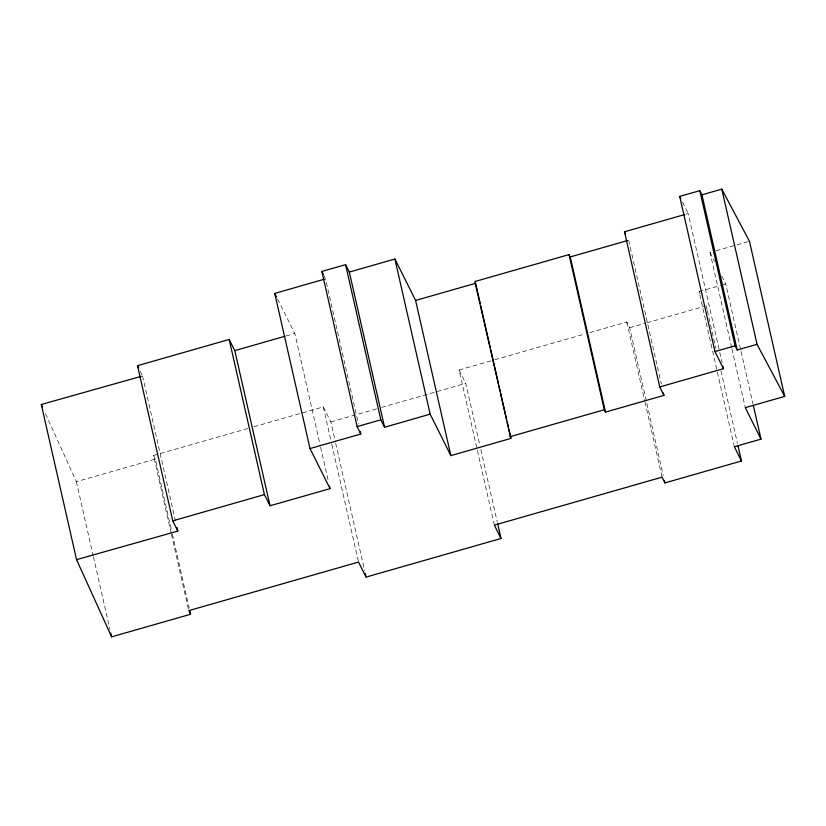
<?xml version="1.0" encoding="UTF-8"?>
<svg xmlns="http://www.w3.org/2000/svg" width="826" height="826" viewBox="0 0 826 826"><rect width="100%" height="100%" fill="white"/><g stroke="black" fill="none" stroke-linecap="round" stroke-linejoin="round"><path stroke-width="0.62" stroke-dasharray="4.13 3.1" d="M685.776 214.244L688.223 213.542L719.498 351.174M286.23 335.914L294.81 333.467L320.395 446.081M731.66 347.601L710.05 252.508L714.975 251.104M716.204 250.753L749.45 241.244M734.345 446.763L699.095 291.609L722.11 285.011M723.318 284.671L725.744 283.968L740.808 350.296M171.147 533.049L153.522 455.467L247.697 428.529M253.902 426.753L323.296 406.898L330.844 421.931L335.387 441.951M494.351 525.14L459.101 369.976L493.628 360.105M494.857 359.744L584.88 333.993M589.816 332.589L626.81 322.006L629.67 327.746L663.216 475.404M45.554 413.847L76.374 481.682L155.319 459.111L172.097 532.935M629.67 327.746L645.726 323.152M646.954 322.801L703.742 306.539M330.844 421.931L376.635 408.829M381.591 407.414L465.75 383.336L479.679 444.646M699.095 291.609L700.19 293.798M277.619 299.126L294.81 333.467M710.05 252.508L714.531 261.501M721.821 276.111L725.744 283.968M459.101 369.976L465.75 383.336M682.555 202.112L688.223 213.542M153.522 455.467L155.319 459.111M323.957 275.678L325.527 278.858L358.505 424.006M140.306 371.39L141.979 374.808M741.087 351.546L753.033 404.1M731.939 348.861L745.3 407.672M719.776 352.434L722.058 362.438M706.209 305.837L707.066 309.585M707.345 310.844L715.874 348.376M720.995 370.905L737.484 443.479M628.669 240.232L661.358 384.131M626.81 322.006L644.724 400.837M645.013 402.086L662.07 477.16M480.815 449.654L497.304 522.228M335.676 443.201L364.669 570.828M323.296 406.898L331.536 443.19M331.825 444.44L358.546 562.062M320.674 447.331L328.634 482.374M142.537 375.954L176.083 523.601M172.376 534.195L189.154 608.019M171.426 534.298L188.772 610.631M76.374 481.682L93.152 555.516M93.431 556.765L109.92 629.34"/><path stroke-width="1.24" d="M324.288 279.219L274.759 293.406L310.008 448.559L360.776 434.022L357.121 426.598L321.872 271.434L345.578 264.661L349.326 272.084L384.575 427.238L430.16 414.177L450.862 455.611L510.881 438.42L508.899 429.665M349.326 272.084L394.9 259.013L415.602 300.447L450.862 455.611M684.548 214.595L624.497 231.786L659.747 386.95L723.473 368.695L714.975 351.556L679.715 196.392L699.818 190.672L701.945 194.833L721.8 189.154L749.45 241.244L784.7 396.397L745.3 407.672L760.994 439.133L734.345 446.763L741.459 460.991L664.92 482.911L662.07 477.16L494.351 525.14L501 538.49L366.094 577.085L358.546 562.062L188.772 610.631L190.569 614.276L111.624 636.846L76.55 559.646L41.3 404.492L141.308 376.305M76.55 559.646L177.796 531.108L172.768 520.845L137.519 365.681L229.174 339.455L234.791 350.606L270.05 505.77L330.059 488.631L329.491 486.122M663.35 392.887L663.918 395.386L605.499 412.102L570.239 256.938L569.062 254.604L474.847 281.532L510.881 438.42M234.791 350.606L285.011 336.265M415.602 300.447L475.631 283.266L480.185 303.287M570.239 256.938L627.45 240.583M357.121 426.598L380.827 419.825L384.575 427.238M699.818 190.672L735.068 345.836L737.195 349.987L757.05 344.318L784.7 396.397M172.768 520.845L264.423 494.609L270.05 505.77M510.096 436.686L604.312 409.758L605.499 412.102M714.975 351.556L735.068 345.836M274.759 293.406L276.473 296.844M310.008 448.559L330.059 488.631M679.715 196.392L680.851 198.684M624.497 231.786L625.54 233.903M659.747 386.95L663.918 395.386M321.872 271.434L323.431 274.614M137.519 365.681L138.634 367.962M41.3 404.492L42.363 406.826M721.8 189.154L757.05 344.318M753.312 405.349L760.994 439.133M701.945 194.833L737.195 349.987M722.905 366.197L723.473 368.695M738.052 445.978L741.459 460.991M664.352 480.402L664.92 482.911M569.062 254.604L604.312 409.758M480.753 305.785L490.128 347.075M490.696 349.584L498.377 383.367M498.945 385.866L500.081 390.874M500.649 393.372L506.617 419.649M507.185 422.158L508.32 427.156M497.593 523.477L501 538.49M394.9 259.013L430.16 414.177M345.578 264.661L380.827 419.825M360.208 431.513L360.776 434.022M365.237 573.337L366.094 577.085M229.174 339.455L264.423 494.609M176.94 527.36L177.796 531.108M189.722 610.517L190.569 614.276M110.777 633.088L111.624 636.846"/></g></svg>
